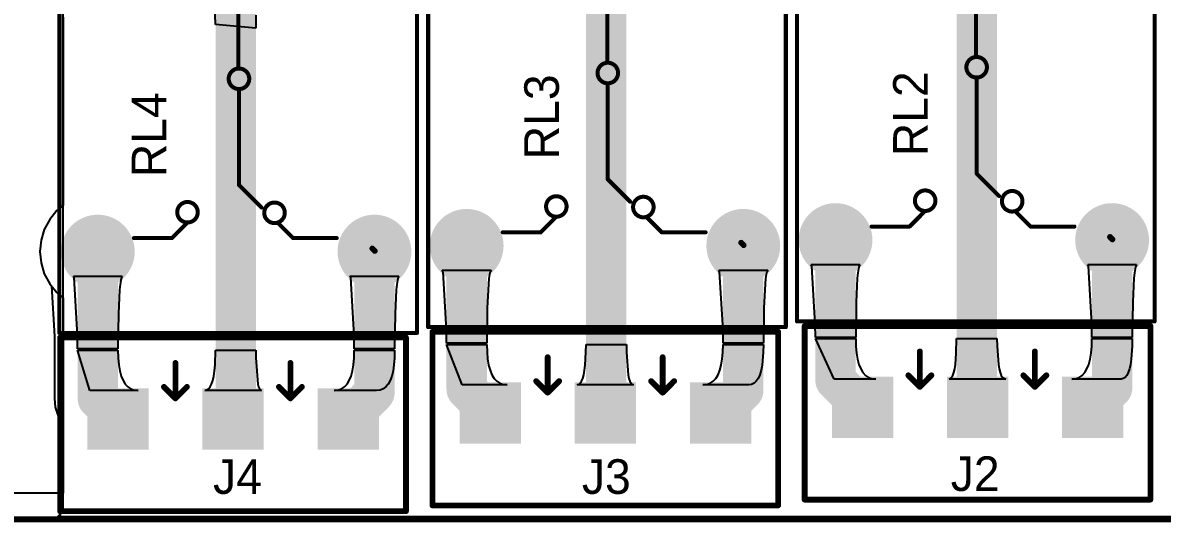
# Model space of a CAD drawing. Header units: millimetres. Extents: x 0 to 190, y 0 to 100.
# Drawn here: x 111.8 to 162, y -0.1 to 21.9 of the extents above; entities that cross this region are included whole.
import ezdxf

# ---------------------------------------------------------------- set-up
doc = ezdxf.new("R2010")
doc.units = ezdxf.units.MM
for name, color, linetype in [('BottomLayer', 5, 'Continuous'), ('BottomSolder', 6, 'Continuous'), ('KeepOutLayer', 6, 'Continuous'), ('MultiLayer', 9, 'Continuous'), ('PadHoleLayer', 156, 'Continuous'), ('TopLayer', 1, 'Continuous'), ('TopOverlay', 2, 'Continuous'), ('TopSolder', 216, 'Continuous')]:
    doc.layers.add(name, color=color, linetype=linetype)

msp = doc.modelspace()

# ---------------------------------------------------------------- hatches: boundary and pattern name
at = {"layer": 'BottomLayer'}
h = msp.add_hatch(color=5, dxfattribs=at)
edge = h.paths.add_edge_path()
edge.add_arc((131.318, 12.065), 1.524, 0, 360)
h = msp.add_hatch(color=5, dxfattribs=at)
edge = h.paths.add_edge_path()
edge.add_arc((143.51, 12.065), 1.524, 0, 360)
h = msp.add_hatch(color=5, dxfattribs=at)
edge = h.paths.add_edge_path()
edge.add_arc((147.574, 12.319), 1.524, 0, 360)
h = msp.add_hatch(color=5, dxfattribs=at)
edge = h.paths.add_edge_path()
edge.add_arc((159.766, 12.319), 1.524, 0, 360)
h = msp.add_hatch(color=5, dxfattribs=at)
edge = h.paths.add_edge_path()
edge.add_arc((115.062, 11.811), 1.524, 0, 360)
h = msp.add_hatch(color=5, dxfattribs=at)
edge = h.paths.add_edge_path()
edge.add_arc((127.254, 11.811), 1.524, 0, 360)
for points in [[(150.016, 3.703), (147.516, 3.703), (147.516, 6.203), (150.016, 6.203)], [(155.083, 3.703), (152.583, 3.703), (152.583, 6.203), (155.083, 6.203)], [(160.163, 3.703), (157.663, 3.703), (157.663, 6.203), (160.163, 6.203)], [(117.206, 3.195), (114.706, 3.195), (114.706, 5.695), (117.206, 5.695)], [(122.273, 3.195), (119.773, 3.195), (119.773, 5.695), (122.273, 5.695)], [(127.353, 3.195), (124.853, 3.195), (124.853, 5.695), (127.353, 5.695)], [(133.611, 3.449), (131.111, 3.449), (131.111, 5.949), (133.611, 5.949)], [(138.678, 3.449), (136.178, 3.449), (136.178, 5.949), (138.678, 5.949)], [(143.758, 3.449), (141.258, 3.449), (141.258, 5.949), (143.758, 5.949)]]:
    msp.add_hatch(color=5, dxfattribs=at).paths.add_polyline_path(points)
at = {"layer": 'BottomSolder'}
h = msp.add_hatch(color=6, dxfattribs=at)
edge = h.paths.add_edge_path()
edge.add_arc((131.318, 12.065), 1.626, 0, 360)
h = msp.add_hatch(color=6, dxfattribs=at)
edge = h.paths.add_edge_path()
edge.add_arc((143.51, 12.065), 1.626, 0, 360)
h = msp.add_hatch(color=6, dxfattribs=at)
edge = h.paths.add_edge_path()
edge.add_arc((147.574, 12.319), 1.626, 0, 360)
h = msp.add_hatch(color=6, dxfattribs=at)
edge = h.paths.add_edge_path()
edge.add_arc((159.766, 12.319), 1.626, 0, 360)
h = msp.add_hatch(color=6, dxfattribs=at)
edge = h.paths.add_edge_path()
edge.add_arc((115.062, 11.811), 1.626, 0, 360)
h = msp.add_hatch(color=6, dxfattribs=at)
edge = h.paths.add_edge_path()
edge.add_arc((127.254, 11.811), 1.626, 0, 360)
for points in [[(133.712, 3.347), (131.009, 3.347), (131.009, 6.051), (133.712, 6.051)], [(138.779, 3.347), (136.076, 3.347), (136.076, 6.051), (138.779, 6.051)], [(143.859, 3.347), (141.156, 3.347), (141.156, 6.051), (143.859, 6.051)], [(150.117, 3.601), (147.414, 3.601), (147.414, 6.305), (150.117, 6.305)], [(155.184, 3.601), (152.481, 3.601), (152.481, 6.305), (155.184, 6.305)], [(160.264, 3.601), (157.561, 3.601), (157.561, 6.305), (160.264, 6.305)], [(117.307, 3.093), (114.604, 3.093), (114.604, 5.797), (117.307, 5.797)], [(122.374, 3.093), (119.671, 3.093), (119.671, 5.797), (122.374, 5.797)], [(127.454, 3.093), (124.751, 3.093), (124.751, 5.797), (127.454, 5.797)]]:
    msp.add_hatch(color=6, dxfattribs=at).paths.add_polyline_path(points)
at = {"layer": 'MultiLayer'}
h = msp.add_hatch(color=9, dxfattribs=at)
edge = h.paths.add_edge_path()
edge.add_arc((131.318, 12.065), 1.524, 0, 360)
h = msp.add_hatch(color=9, dxfattribs=at)
edge = h.paths.add_edge_path()
edge.add_arc((143.51, 12.065), 1.524, 0, 360)
h = msp.add_hatch(color=9, dxfattribs=at)
edge = h.paths.add_edge_path()
edge.add_arc((147.574, 12.319), 1.524, 0, 360)
h = msp.add_hatch(color=9, dxfattribs=at)
edge = h.paths.add_edge_path()
edge.add_arc((159.766, 12.319), 1.524, 0, 360)
h = msp.add_hatch(color=9, dxfattribs=at)
edge = h.paths.add_edge_path()
edge.add_arc((115.062, 11.811), 1.524, 0, 360)
h = msp.add_hatch(color=9, dxfattribs=at)
edge = h.paths.add_edge_path()
edge.add_arc((127.254, 11.811), 1.524, 0, 360)
for points in [[(150.016, 3.703), (147.516, 3.703), (147.516, 6.203), (150.016, 6.203)], [(155.083, 3.703), (152.583, 3.703), (152.583, 6.203), (155.083, 6.203)], [(160.163, 3.703), (157.663, 3.703), (157.663, 6.203), (160.163, 6.203)], [(117.206, 3.195), (114.706, 3.195), (114.706, 5.695), (117.206, 5.695)], [(122.273, 3.195), (119.773, 3.195), (119.773, 5.695), (122.273, 5.695)], [(127.353, 3.195), (124.853, 3.195), (124.853, 5.695), (127.353, 5.695)], [(133.611, 3.449), (131.111, 3.449), (131.111, 5.949), (133.611, 5.949)], [(138.678, 3.449), (136.178, 3.449), (136.178, 5.949), (138.678, 5.949)], [(143.758, 3.449), (141.258, 3.449), (141.258, 5.949), (143.758, 5.949)]]:
    msp.add_hatch(color=9, dxfattribs=at).paths.add_polyline_path(points)
at = {"layer": 'PadHoleLayer'}
h = msp.add_hatch(color=156, dxfattribs=at)
edge = h.paths.add_edge_path()
edge.add_arc((131.318, 12.065), 0.571, 0, 360)
h = msp.add_hatch(color=156, dxfattribs=at)
edge = h.paths.add_edge_path()
edge.add_arc((143.51, 12.065), 0.571, 0, 360)
h = msp.add_hatch(color=156, dxfattribs=at)
edge = h.paths.add_edge_path()
edge.add_arc((147.574, 12.319), 0.571, 0, 360)
h = msp.add_hatch(color=156, dxfattribs=at)
edge = h.paths.add_edge_path()
edge.add_arc((159.766, 12.319), 0.571, 0, 360)
h = msp.add_hatch(color=156, dxfattribs=at)
edge = h.paths.add_edge_path()
edge.add_arc((115.062, 11.811), 0.571, 0, 360)
h = msp.add_hatch(color=156, dxfattribs=at)
edge = h.paths.add_edge_path()
edge.add_arc((127.254, 11.811), 0.571, 0, 360)
h = msp.add_hatch(color=156, dxfattribs=at)
edge = h.paths.add_edge_path()
edge.add_arc((148.766, 4.953), 0.65, 0, 360)
h = msp.add_hatch(color=156, dxfattribs=at)
edge = h.paths.add_edge_path()
edge.add_arc((153.833, 4.953), 0.65, 0, 360)
h = msp.add_hatch(color=156, dxfattribs=at)
edge = h.paths.add_edge_path()
edge.add_arc((158.913, 4.953), 0.65, 0, 360)
h = msp.add_hatch(color=156, dxfattribs=at)
edge = h.paths.add_edge_path()
edge.add_arc((115.956, 4.445), 0.65, 0, 360)
h = msp.add_hatch(color=156, dxfattribs=at)
edge = h.paths.add_edge_path()
edge.add_arc((121.023, 4.445), 0.65, 0, 360)
h = msp.add_hatch(color=156, dxfattribs=at)
edge = h.paths.add_edge_path()
edge.add_arc((126.103, 4.445), 0.65, 0, 360)
h = msp.add_hatch(color=156, dxfattribs=at)
edge = h.paths.add_edge_path()
edge.add_arc((132.361, 4.699), 0.65, 0, 360)
h = msp.add_hatch(color=156, dxfattribs=at)
edge = h.paths.add_edge_path()
edge.add_arc((137.428, 4.699), 0.65, 0, 360)
h = msp.add_hatch(color=156, dxfattribs=at)
edge = h.paths.add_edge_path()
edge.add_arc((142.508, 4.699), 0.65, 0, 360)
at = {"layer": 'TopLayer'}
h = msp.add_hatch(color=1, dxfattribs=at)
edge = h.paths.add_edge_path()
edge.add_arc((131.318, 12.065), 1.524, 0, 360)
h = msp.add_hatch(color=1, dxfattribs=at)
edge = h.paths.add_edge_path()
edge.add_arc((143.51, 12.065), 1.524, 0, 360)
h = msp.add_hatch(color=1, dxfattribs=at)
edge = h.paths.add_edge_path()
edge.add_arc((147.574, 12.319), 1.524, 0, 360)
h = msp.add_hatch(color=1, dxfattribs=at)
edge = h.paths.add_edge_path()
edge.add_arc((159.766, 12.319), 1.524, 0, 360)
h = msp.add_hatch(color=1, dxfattribs=at)
edge = h.paths.add_edge_path()
edge.add_arc((115.062, 11.811), 1.524, 0, 360)
h = msp.add_hatch(color=1, dxfattribs=at)
edge = h.paths.add_edge_path()
edge.add_arc((127.254, 11.811), 1.524, 0, 360)
for points in [[(150.016, 3.703), (147.516, 3.703), (147.516, 6.203), (150.016, 6.203)], [(155.083, 3.703), (152.583, 3.703), (152.583, 6.203), (155.083, 6.203)], [(160.163, 3.703), (157.663, 3.703), (157.663, 6.203), (160.163, 6.203)], [(117.206, 3.195), (114.706, 3.195), (114.706, 5.695), (117.206, 5.695)], [(122.273, 3.195), (119.773, 3.195), (119.773, 5.695), (122.273, 5.695)], [(127.353, 3.195), (124.853, 3.195), (124.853, 5.695), (127.353, 5.695)], [(133.611, 3.449), (131.111, 3.449), (131.111, 5.949), (133.611, 5.949)], [(138.678, 3.449), (136.178, 3.449), (136.178, 5.949), (138.678, 5.949)], [(143.758, 3.449), (141.258, 3.449), (141.258, 5.949), (143.758, 5.949)]]:
    msp.add_hatch(color=1, dxfattribs=at).paths.add_polyline_path(points)
at = {"layer": 'TopSolder'}
h = msp.add_hatch(color=216, dxfattribs=at)
edge = h.paths.add_edge_path()
edge.add_arc((131.318, 12.065), 1.626, 0, 360)
h = msp.add_hatch(color=216, dxfattribs=at)
edge = h.paths.add_edge_path()
edge.add_arc((143.51, 12.065), 1.626, 0, 360)
h = msp.add_hatch(color=216, dxfattribs=at)
edge = h.paths.add_edge_path()
edge.add_arc((147.574, 12.319), 1.626, 0, 360)
h = msp.add_hatch(color=216, dxfattribs=at)
edge = h.paths.add_edge_path()
edge.add_arc((159.766, 12.319), 1.626, 0, 360)
h = msp.add_hatch(color=216, dxfattribs=at)
edge = h.paths.add_edge_path()
edge.add_arc((115.062, 11.811), 1.626, 0, 360)
h = msp.add_hatch(color=216, dxfattribs=at)
edge = h.paths.add_edge_path()
edge.add_arc((127.254, 11.811), 1.626, 0, 360)
for points in [[(133.712, 3.347), (131.009, 3.347), (131.009, 6.051), (133.712, 6.051)], [(138.779, 3.347), (136.076, 3.347), (136.076, 6.051), (138.779, 6.051)], [(143.859, 3.347), (141.156, 3.347), (141.156, 6.051), (143.859, 6.051)], [(150.117, 3.601), (147.414, 3.601), (147.414, 6.305), (150.117, 6.305)], [(155.184, 3.601), (152.481, 3.601), (152.481, 6.305), (155.184, 6.305)], [(160.264, 3.601), (157.561, 3.601), (157.561, 6.305), (160.264, 6.305)], [(117.307, 3.093), (114.604, 3.093), (114.604, 5.797), (117.307, 5.797)], [(122.374, 3.093), (119.671, 3.093), (119.671, 5.797), (122.374, 5.797)], [(127.454, 3.093), (124.751, 3.093), (124.751, 5.797), (127.454, 5.797)]]:
    msp.add_hatch(color=216, dxfattribs=at).paths.add_polyline_path(points)

# ---------------------------------------------------------------- linework, layer by layer
at = {"layer": 'BottomLayer'}
for p, q in [((113.411, 0), (113.411, 27.559)), ((120.249, 21.817), (120.148, 24.962)), ((113.411, 22.253), (113.411, 13.742)), ((122.03, 22.221), (122.027, 21.65)), ((122.027, 21.65), (120.249, 21.817)), ((113.257, 13.616), (112.94, 13.229)), ((113.411, 13.742), (113.257, 13.616)), ((112.94, 13.229), (112.704, 12.788)), ((112.704, 12.788), (112.559, 12.309)), ((112.559, 12.309), (112.51, 11.811)), ((112.51, 11.811), (112.559, 11.313)), ((112.559, 11.313), (112.704, 10.834)), ((146.532, 11.176), (146.496, 11.242)), ((146.496, 11.242), (148.652, 11.242)), ((146.683, 8.609), (146.532, 11.176)), ((148.584, 11.053), (148.556, 10.874)), ((148.616, 11.176), (148.584, 11.053)), ((148.652, 11.242), (148.616, 11.176)), ((158.724, 11.176), (158.688, 11.242)), ((158.688, 11.242), (160.844, 11.242)), ((158.875, 8.609), (158.724, 11.176)), ((160.776, 11.053), (160.748, 10.874)), ((160.808, 11.176), (160.776, 11.053)), ((160.844, 11.242), (160.808, 11.176)), ((112.704, 10.834), (112.94, 10.393)), ((114.02, 10.668), (113.984, 10.734)), ((113.984, 10.734), (116.14, 10.734)), ((114.171, 8.101), (114.02, 10.668)), ((116.104, 10.668), (116.072, 10.545)), ((116.14, 10.734), (116.104, 10.668)), ((126.212, 10.668), (126.176, 10.734)), ((126.176, 10.734), (128.332, 10.734)), ((126.363, 8.101), (126.212, 10.668)), ((128.296, 10.668), (128.264, 10.545)), ((128.332, 10.734), (128.296, 10.668)), ((130.276, 10.922), (130.24, 10.988)), ((130.24, 10.988), (132.396, 10.988)), ((130.427, 8.355), (130.276, 10.922)), ((132.3, 10.62), (132.275, 10.384)), ((132.328, 10.799), (132.3, 10.62)), ((132.36, 10.922), (132.328, 10.799)), ((132.396, 10.988), (132.36, 10.922)), ((142.468, 10.922), (142.432, 10.988)), ((142.432, 10.988), (144.588, 10.988)), ((142.619, 8.355), (142.468, 10.922)), ((144.492, 10.62), (144.467, 10.384)), ((144.52, 10.799), (144.492, 10.62)), ((144.552, 10.922), (144.52, 10.799)), ((144.588, 10.988), (144.552, 10.922)), ((148.531, 10.638), (148.48, 9.59)), ((148.556, 10.874), (148.531, 10.638)), ((160.723, 10.638), (160.672, 9.59)), ((160.748, 10.874), (160.723, 10.638)), ((112.94, 10.393), (113.015, 10.302)), ((113.015, 10.302), (113.146, 8.069)), ((116.019, 10.13), (115.968, 9.082)), ((116.044, 10.366), (116.019, 10.13)), ((116.072, 10.545), (116.044, 10.366)), ((128.211, 10.13), (128.16, 9.082)), ((128.236, 10.366), (128.211, 10.13)), ((128.264, 10.545), (128.236, 10.366)), ((132.275, 10.384), (132.224, 9.336)), ((144.467, 10.384), (144.416, 9.336)), ((148.48, 9.59), (148.463, 8.033)), ((160.672, 9.59), (160.655, 8.033)), ((115.968, 9.082), (115.951, 7.525)), ((128.16, 9.082), (128.143, 7.525)), ((132.224, 9.336), (132.207, 7.779)), ((144.416, 9.336), (144.399, 7.779)), ((146.685, 8.033), (146.683, 8.609)), ((158.877, 8.033), (158.875, 8.609)), ((113.146, 8.069), (113.148, 7.66)), ((114.173, 7.525), (114.171, 8.101)), ((126.365, 7.525), (126.363, 8.101)), ((130.429, 7.779), (130.427, 8.355)), ((142.621, 7.779), (142.619, 8.355)), ((113.148, 7.66), (113.148, 5.339)), ((132.207, 7.779), (130.429, 7.779)), ((130.429, 7.724), (132.207, 7.724)), ((131.114, 5.946), (130.429, 7.724)), ((132.207, 7.724), (132.216, 7.386)), ((136.576, 7.386), (136.58, 7.724)), ((136.58, 7.724), (138.358, 7.724)), ((138.358, 7.724), (138.361, 7.386)), ((142.612, 7.386), (142.621, 7.724)), ((144.399, 7.779), (142.621, 7.779)), ((142.621, 7.724), (144.399, 7.724)), ((144.399, 7.724), (144.393, 7.386)), ((148.463, 8.033), (146.685, 8.033)), ((146.685, 7.978), (148.463, 7.978)), ((147.519, 6.2), (146.685, 7.978)), ((148.463, 7.978), (148.472, 7.64)), ((148.472, 7.64), (148.499, 7.337)), ((152.897, 7.338), (152.91, 7.978)), ((152.91, 7.978), (154.688, 7.978)), ((154.688, 7.978), (154.692, 7.64)), ((154.692, 7.64), (154.751, 6.84)), ((158.841, 7.337), (158.868, 7.64)), ((158.868, 7.64), (158.877, 7.978)), ((160.655, 8.033), (158.877, 8.033)), ((158.877, 7.978), (160.655, 7.978)), ((160.65, 7.64), (160.61, 7.071)), ((160.655, 7.978), (160.65, 7.64)), ((115.951, 7.525), (114.173, 7.525)), ((114.173, 7.47), (115.951, 7.47)), ((114.709, 5.692), (114.173, 7.47)), ((115.951, 7.47), (115.96, 7.132)), ((115.96, 7.132), (115.987, 6.829)), ((120.23, 6.83), (120.249, 7.47)), ((120.249, 7.47), (122.027, 7.47)), ((122.027, 7.47), (122.03, 7.132)), ((122.03, 7.132), (122.115, 5.976)), ((126.329, 6.829), (126.356, 7.132)), ((126.356, 7.132), (126.365, 7.47)), ((128.143, 7.525), (126.365, 7.525)), ((126.365, 7.47), (128.143, 7.47)), ((128.135, 7.132), (128.111, 6.83)), ((128.143, 7.47), (128.135, 7.132)), ((132.216, 7.386), (132.243, 7.083)), ((132.243, 7.083), (132.287, 6.816)), ((136.544, 6.817), (136.576, 7.386)), ((138.361, 7.386), (138.437, 6.39)), ((142.541, 6.816), (142.585, 7.083)), ((142.585, 7.083), (142.612, 7.386)), ((144.393, 7.386), (144.341, 6.817)), ((148.499, 7.337), (148.543, 7.07)), ((148.543, 7.07), (148.605, 6.839)), ((152.859, 6.84), (152.897, 7.338)), ((158.735, 6.839), (158.797, 7.07)), ((158.797, 7.07), (158.841, 7.337)), ((160.61, 7.071), (160.576, 6.84)), ((115.987, 6.829), (116.031, 6.562)), ((116.031, 6.562), (116.093, 6.331)), ((120.174, 6.332), (120.207, 6.563)), ((120.207, 6.563), (120.23, 6.83)), ((126.223, 6.331), (126.285, 6.562)), ((126.285, 6.562), (126.329, 6.829)), ((128.072, 6.563), (128.016, 6.332)), ((128.111, 6.83), (128.072, 6.563)), ((132.287, 6.816), (132.349, 6.585)), ((132.349, 6.585), (132.429, 6.389)), ((136.48, 6.39), (136.516, 6.586)), ((136.516, 6.586), (136.544, 6.817)), ((142.399, 6.389), (142.479, 6.585)), ((142.479, 6.585), (142.541, 6.816)), ((144.296, 6.586), (144.238, 6.39)), ((144.341, 6.817), (144.296, 6.586)), ((148.605, 6.839), (148.685, 6.643)), ((148.685, 6.643), (148.783, 6.483)), ((152.794, 6.484), (152.829, 6.644)), ((152.829, 6.644), (152.859, 6.84)), ((154.751, 6.84), (154.786, 6.644)), ((154.786, 6.644), (154.829, 6.484)), ((158.557, 6.482), (158.655, 6.643)), ((158.655, 6.643), (158.735, 6.839)), ((160.531, 6.644), (160.477, 6.484)), ((160.576, 6.84), (160.531, 6.644)), ((116.093, 6.331), (116.173, 6.135)), ((116.173, 6.135), (116.271, 5.974)), ((120.079, 5.976), (120.131, 6.136)), ((120.131, 6.136), (120.174, 6.332)), ((126.045, 5.975), (126.143, 6.135)), ((126.143, 6.135), (126.223, 6.331)), ((127.945, 6.136), (127.857, 5.976)), ((128.016, 6.332), (127.945, 6.136)), ((132.429, 6.389), (132.527, 6.229)), ((132.527, 6.229), (132.643, 6.104)), ((132.643, 6.104), (132.776, 6.015)), ((136.325, 6.017), (136.384, 6.106)), ((136.384, 6.106), (136.436, 6.23)), ((136.436, 6.23), (136.48, 6.39)), ((138.437, 6.39), (138.472, 6.23)), ((138.472, 6.23), (138.513, 6.106)), ((138.513, 6.106), (138.561, 6.017)), ((142.052, 6.015), (142.185, 6.104)), ((142.185, 6.104), (142.301, 6.229)), ((142.301, 6.229), (142.399, 6.389)), ((144.083, 6.106), (143.987, 6.017)), ((144.167, 6.23), (144.083, 6.106)), ((144.238, 6.39), (144.167, 6.23)), ((149.352, 6.197), (147.519, 6.2)), ((148.783, 6.483), (148.899, 6.358)), ((148.899, 6.358), (149.032, 6.269)), ((149.032, 6.269), (149.183, 6.215)), ((149.183, 6.215), (149.352, 6.197)), ((152.586, 6.2), (152.648, 6.218)), ((155.08, 6.2), (152.586, 6.2)), ((152.648, 6.218), (152.703, 6.271)), ((152.703, 6.271), (152.751, 6.36)), ((152.751, 6.36), (152.794, 6.484)), ((154.829, 6.484), (154.88, 6.36)), ((154.88, 6.36), (154.939, 6.271)), ((154.939, 6.271), (155.005, 6.218)), ((155.005, 6.218), (155.08, 6.2)), ((157.988, 6.197), (158.157, 6.215)), ((160.16, 6.2), (157.988, 6.197)), ((158.157, 6.215), (158.308, 6.269)), ((158.308, 6.269), (158.441, 6.358)), ((158.441, 6.358), (158.557, 6.482)), ((160.254, 6.218), (160.16, 6.2)), ((160.338, 6.271), (160.254, 6.218)), ((160.412, 6.36), (160.338, 6.271)), ((160.477, 6.484), (160.412, 6.36)), ((116.84, 5.689), (114.709, 5.692)), ((116.271, 5.974), (116.387, 5.85)), ((116.387, 5.85), (116.52, 5.761)), ((116.52, 5.761), (116.671, 5.707)), ((116.671, 5.707), (116.84, 5.689)), ((119.776, 5.692), (119.866, 5.71)), ((122.27, 5.692), (119.776, 5.692)), ((119.866, 5.71), (119.946, 5.763)), ((119.946, 5.763), (120.017, 5.852)), ((120.017, 5.852), (120.079, 5.976)), ((122.115, 5.976), (122.146, 5.852)), ((122.146, 5.852), (122.183, 5.763)), ((122.183, 5.763), (122.224, 5.71)), ((122.224, 5.71), (122.27, 5.692)), ((125.476, 5.689), (125.645, 5.707)), ((127.35, 5.692), (125.476, 5.689)), ((125.645, 5.707), (125.796, 5.761)), ((125.796, 5.761), (125.929, 5.85)), ((125.929, 5.85), (126.045, 5.975)), ((127.501, 5.71), (127.35, 5.692)), ((127.635, 5.763), (127.501, 5.71)), ((127.754, 5.852), (127.635, 5.763)), ((127.857, 5.976), (127.754, 5.852)), ((133.096, 5.943), (131.114, 5.946)), ((132.776, 6.015), (132.927, 5.961)), ((132.927, 5.961), (133.096, 5.943)), ((136.181, 5.946), (136.257, 5.964)), ((138.675, 5.946), (136.181, 5.946)), ((136.257, 5.964), (136.325, 6.017)), ((138.561, 6.017), (138.615, 5.964)), ((138.615, 5.964), (138.675, 5.946)), ((141.732, 5.943), (141.901, 5.961)), ((143.755, 5.946), (141.732, 5.943)), ((141.901, 5.961), (142.052, 6.015)), ((143.877, 5.964), (143.755, 5.946)), ((143.987, 6.017), (143.877, 5.964)), ((113.148, 5.339), (113.185, 4.965)), ((113.185, 4.965), (113.293, 4.606)), ((113.293, 4.606), (113.411, 4.386)), ((113.411, 4.386), (113.411, 1.175)), ((113.411, 1.175), (1.153, 1.175)), ((178.054, 0), (113.411, 0))]:
    msp.add_line(p, q, dxfattribs=at)
at = {"layer": 'BottomLayer', "const_width": 1.778}
for points in [[(153.799, 4.986), (153.799, 26.486)], [(121.138, 4.561), (121.138, 25.895)], [(137.469, 4.74), (137.469, 26.224)], [(147.574, 6.145), (147.574, 12.319)], [(159.766, 5.806), (159.766, 12.319)], [(115.062, 5.339), (115.062, 11.811)], [(127.254, 5.596), (127.254, 11.811)], [(131.318, 5.742), (131.318, 12.065)], [(143.51, 5.701), (143.51, 12.065)], [(147.574, 6.145), (148.766, 4.953)], [(131.318, 5.742), (132.361, 4.699)], [(142.508, 4.699), (143.51, 5.701)], [(158.913, 4.953), (159.766, 5.806)], [(115.062, 5.339), (115.956, 4.445)], [(126.103, 4.445), (127.254, 5.596)], [(137.428, 4.699), (137.469, 4.74)], [(153.799, 4.986), (153.833, 4.953)], [(121.023, 4.445), (121.138, 4.561)]]:
    msp.add_lwpolyline(points, dxfattribs=at)
at = {"layer": 'BottomLayer', "const_width": 0.889}
for points in [[(147.13, 12.319, 1), (148.018, 12.319, 1)], [(159.321, 12.319, 1), (160.21, 12.319, 1)], [(114.618, 11.811, 1), (115.507, 11.811, 1)], [(126.809, 11.811, 1), (127.698, 11.811, 1)], [(130.874, 12.065, 1), (131.762, 12.065, 1)], [(143.065, 12.065, 1), (143.954, 12.065, 1)], [(147.13, 6.145, 1), (148.018, 6.145, 1)], [(147.13, 6.145, 1), (148.018, 6.145, 1)], [(130.874, 5.742, 1), (131.762, 5.742, 1)], [(130.874, 5.742, 1), (131.762, 5.742, 1)], [(143.065, 5.701, 1), (143.954, 5.701, 1)], [(143.065, 5.701, 1), (143.954, 5.701, 1)], [(159.321, 5.806, 1), (160.21, 5.806, 1)], [(159.321, 5.806, 1), (160.21, 5.806, 1)], [(114.618, 5.339, 1), (115.507, 5.339, 1)], [(114.618, 5.339, 1), (115.507, 5.339, 1)], [(126.809, 5.596, 1), (127.698, 5.596, 1)], [(126.809, 5.596, 1), (127.698, 5.596, 1)], [(131.916, 4.699, 1), (132.805, 4.699, 1)], [(136.983, 4.699, 1), (137.872, 4.699, 1)], [(137.024, 4.74, 1), (137.913, 4.74, 1)], [(137.024, 4.74, 1), (137.913, 4.74, 1)], [(142.063, 4.699, 1), (142.952, 4.699, 1)], [(148.321, 4.953, 1), (149.21, 4.953, 1)], [(153.355, 4.986, 1), (154.244, 4.986, 1)], [(153.355, 4.986, 1), (154.244, 4.986, 1)], [(153.388, 4.953, 1), (154.277, 4.953, 1)], [(158.468, 4.953, 1), (159.357, 4.953, 1)], [(115.511, 4.445, 1), (116.4, 4.445, 1)], [(120.578, 4.445, 1), (121.467, 4.445, 1)], [(120.694, 4.561, 1), (121.583, 4.561, 1)], [(120.694, 4.561, 1), (121.583, 4.561, 1)], [(125.658, 4.445, 1), (126.547, 4.445, 1)]]:
    msp.add_lwpolyline(points, format="xyb", close=True, dxfattribs=at)
at = {"layer": 'KeepOutLayer', "const_width": 0.254}
msp.add_lwpolyline([(0.022, 0.022), (190.119, 0.022)], dxfattribs=at)
at = {"layer": 'TopLayer'}
for p, q in [((113.538, 0.381), (113.538, 27.559)), ((113.538, 22.133), (113.538, 13.846)), ((113.257, 13.616), (112.94, 13.229)), ((113.538, 13.846), (113.257, 13.616)), ((112.94, 13.229), (112.704, 12.788)), ((112.704, 12.788), (112.559, 12.309)), ((112.559, 12.309), (112.51, 11.811)), ((112.51, 11.811), (112.559, 11.313)), ((112.559, 11.313), (112.704, 10.834)), ((112.704, 10.834), (112.94, 10.393)), ((112.94, 10.393), (113.257, 10.006)), ((113.257, 10.006), (113.538, 9.776)), ((113.538, 9.776), (113.538, 1.175)), ((113.538, 1.175), (1.153, 1.175)), ((113.284, 0.127), (113.538, 0.381)), ((178.054, 0.127), (113.284, 0.127))]:
    msp.add_line(p, q, dxfattribs=at)
at = {"layer": 'TopOverlay'}
for points, const_width in [([(145.877, 8.739), (145.877, 28.129)], 0.178), ([(161.64, 8.739), (161.64, 28.129)], 0.178), ([(113.365, 8.231), (113.365, 27.621)], 0.178), ([(129.128, 8.231), (129.128, 27.621)], 0.178), ([(129.621, 8.485), (129.621, 27.875)], 0.178), ([(145.384, 8.485), (145.384, 27.875)], 0.178), ([(153.769, 20.443), (153.769, 25.631)], 0.178), ([(121.257, 19.935), (121.257, 25.123)], 0.178), ([(137.513, 20.189), (137.513, 25.377)], 0.178), ([(137.538, 14.998), (137.538, 19.173)], 0.178), ([(153.794, 15.252), (153.794, 19.427)], 0.178), ([(121.282, 14.744), (121.282, 18.919)], 0.178), ([(137.536, 14.998), (138.527, 14.007)], 0.178), ([(153.792, 15.252), (154.783, 14.261)], 0.178), ([(121.28, 14.744), (122.271, 13.753)], 0.178), ([(150.84, 12.915), (151.526, 13.601)], 0.178), ([(155.514, 13.575), (156.174, 12.915)], 0.178), ([(118.328, 12.407), (119.014, 13.093)], 0.178), ([(123.002, 13.067), (123.662, 12.407)], 0.178), ([(134.584, 12.661), (135.27, 13.347)], 0.178), ([(139.258, 13.321), (139.918, 12.661)], 0.178), ([(132.908, 12.661), (134.584, 12.661)], 0.178), ([(139.918, 12.661), (141.849, 12.661)], 0.178), ([(149.164, 12.915), (150.84, 12.915)], 0.178), ([(156.174, 12.915), (158.105, 12.915)], 0.178), ([(159.671, 12.457), (159.781, 12.348)], 0.254), ([(116.652, 12.407), (118.328, 12.407)], 0.178), ([(123.662, 12.407), (125.593, 12.407)], 0.178), ([(127.159, 11.949), (127.269, 11.84)], 0.254), ([(143.415, 12.203), (143.525, 12.094)], 0.254), ([(129.621, 8.485), (145.384, 8.485)], 0.178), ([(145.877, 8.739), (161.64, 8.739)], 0.178), ([(146.213, 8.534), (161.453, 8.534)], 0.254), ([(146.213, 0.889), (146.213, 8.534)], 0.254), ([(161.453, 0.889), (161.453, 8.534)], 0.254), ([(113.365, 8.231), (129.128, 8.231)], 0.178), ([(113.403, 0.381), (113.403, 8.026)], 0.254), ([(113.403, 8.026), (128.643, 8.026)], 0.254), ([(128.643, 0.381), (128.643, 8.026)], 0.254), ([(129.808, 8.28), (145.048, 8.28)], 0.254), ([(129.808, 0.635), (129.808, 8.28)], 0.254), ([(145.048, 0.635), (145.048, 8.28)], 0.254), ([(151.293, 5.855), (151.293, 7.417)], 0.254), ([(156.36, 5.855), (156.36, 7.417)], 0.254), ([(118.483, 5.347), (118.483, 6.909)], 0.254), ([(123.55, 5.347), (123.55, 6.909)], 0.254), ([(134.888, 5.601), (134.888, 7.163)], 0.254), ([(139.955, 5.601), (139.955, 7.163)], 0.254), ([(134.38, 6.109), (134.888, 5.601)], 0.254), ([(134.888, 5.601), (135.396, 6.109)], 0.254), ([(139.447, 6.109), (139.955, 5.601)], 0.254), ([(139.955, 5.601), (140.463, 6.109)], 0.254), ([(150.785, 6.363), (151.293, 5.855)], 0.254), ([(151.293, 5.855), (151.801, 6.363)], 0.254), ([(155.852, 6.363), (156.36, 5.855)], 0.254), ([(156.36, 5.855), (156.868, 6.363)], 0.254), ([(117.975, 5.855), (118.483, 5.347)], 0.254), ([(118.483, 5.347), (118.991, 5.855)], 0.254), ([(123.042, 5.855), (123.55, 5.347)], 0.254), ([(123.55, 5.347), (124.058, 5.855)], 0.254), ([(146.213, 0.889), (161.453, 0.889)], 0.254), ([(113.403, 0.381), (128.643, 0.381)], 0.254), ([(129.808, 0.635), (145.048, 0.635)], 0.254)]:
    msp.add_lwpolyline(points, dxfattribs=dict(at, const_width=const_width))
for points, const_width in [([(137.991, 19.676, 1), (137.086, 19.676, 1)], 0.178), ([(137.469, 20.189, 1), (137.558, 20.189, 1)], 0.0889), ([(154.247, 19.93, 1), (153.342, 19.93, 1)], 0.178), ([(153.725, 20.443, 1), (153.814, 20.443, 1)], 0.0889), ([(121.735, 19.422, 1), (120.83, 19.422, 1)], 0.178), ([(121.213, 19.935, 1), (121.302, 19.935, 1)], 0.0889), ([(137.042, 19.676, 1), (137.131, 19.676, 1)], 0.0889), ([(137.946, 19.676, 1), (138.035, 19.676, 1)], 0.0889), ([(153.298, 19.93, 1), (153.387, 19.93, 1)], 0.0889), ([(154.202, 19.93, 1), (154.291, 19.93, 1)], 0.0889), ([(120.786, 19.422, 1), (120.875, 19.422, 1)], 0.0889), ([(121.69, 19.422, 1), (121.779, 19.422, 1)], 0.0889), ([(137.494, 19.173, 1), (137.583, 19.173, 1)], 0.0889), ([(153.75, 19.427, 1), (153.839, 19.427, 1)], 0.0889), ([(121.238, 18.919, 1), (121.327, 18.919, 1)], 0.0889), ([(137.491, 14.998, 1), (137.58, 14.998, 1)], 0.0889), ([(137.494, 14.998, 1), (137.583, 14.998, 1)], 0.0889), ([(153.747, 15.252, 1), (153.836, 15.252, 1)], 0.0889), ([(153.75, 15.252, 1), (153.839, 15.252, 1)], 0.0889), ([(121.235, 14.744, 1), (121.324, 14.744, 1)], 0.0889), ([(121.238, 14.744, 1), (121.327, 14.744, 1)], 0.0889), ([(151.978, 14.053, 1), (151.074, 14.053, 1)], 0.178), ([(155.814, 14.028, 1), (154.909, 14.028, 1)], 0.178), ([(119.466, 13.545, 1), (118.562, 13.545, 1)], 0.178), ([(135.722, 13.799, 1), (134.818, 13.799, 1)], 0.178), ([(138.482, 14.007, 1), (138.571, 14.007, 1)], 0.0889), ([(139.558, 13.774, 1), (138.653, 13.774, 1)], 0.178), ([(151.03, 14.053, 1), (151.118, 14.053, 1)], 0.0889), ([(151.934, 14.053, 1), (152.023, 14.053, 1)], 0.0889), ([(154.738, 14.261, 1), (154.827, 14.261, 1)], 0.0889), ([(154.865, 14.028, 1), (154.954, 14.028, 1)], 0.0889), ([(155.769, 14.028, 1), (155.858, 14.028, 1)], 0.0889), ([(118.518, 13.545, 1), (118.606, 13.545, 1)], 0.0889), ([(119.422, 13.545, 1), (119.511, 13.545, 1)], 0.0889), ([(122.226, 13.753, 1), (122.315, 13.753, 1)], 0.0889), ([(123.302, 13.52, 1), (122.397, 13.52, 1)], 0.178), ([(122.353, 13.52, 1), (122.442, 13.52, 1)], 0.0889), ([(123.257, 13.52, 1), (123.346, 13.52, 1)], 0.0889), ([(134.774, 13.799, 1), (134.862, 13.799, 1)], 0.0889), ([(135.678, 13.799, 1), (135.767, 13.799, 1)], 0.0889), ([(138.609, 13.774, 1), (138.698, 13.774, 1)], 0.0889), ([(139.513, 13.774, 1), (139.602, 13.774, 1)], 0.0889), ([(151.482, 13.601, 1), (151.571, 13.601, 1)], 0.0889), ([(155.47, 13.575, 1), (155.558, 13.575, 1)], 0.0889), ([(118.97, 13.093, 1), (119.059, 13.093, 1)], 0.0889), ([(122.958, 13.067, 1), (123.046, 13.067, 1)], 0.0889), ([(135.226, 13.347, 1), (135.315, 13.347, 1)], 0.0889), ([(139.214, 13.321, 1), (139.302, 13.321, 1)], 0.0889), ([(132.864, 12.661, 1), (132.952, 12.661, 1)], 0.0889), ([(134.54, 12.661, 1), (134.629, 12.661, 1)], 0.0889), ([(134.54, 12.661, 1), (134.629, 12.661, 1)], 0.0889), ([(139.874, 12.661, 1), (139.963, 12.661, 1)], 0.0889), ([(139.874, 12.661, 1), (139.963, 12.661, 1)], 0.0889), ([(141.804, 12.661, 1), (141.893, 12.661, 1)], 0.0889), ([(149.12, 12.915, 1), (149.208, 12.915, 1)], 0.0889), ([(150.796, 12.915, 1), (150.885, 12.915, 1)], 0.0889), ([(150.796, 12.915, 1), (150.885, 12.915, 1)], 0.0889), ([(156.13, 12.915, 1), (156.219, 12.915, 1)], 0.0889), ([(156.13, 12.915, 1), (156.219, 12.915, 1)], 0.0889), ([(158.06, 12.915, 1), (158.149, 12.915, 1)], 0.0889), ([(159.608, 12.457, 1), (159.735, 12.457, 1)], 0.127), ([(116.608, 12.407, 1), (116.696, 12.407, 1)], 0.0889), ([(118.284, 12.407, 1), (118.373, 12.407, 1)], 0.0889), ([(118.284, 12.407, 1), (118.373, 12.407, 1)], 0.0889), ([(123.618, 12.407, 1), (123.707, 12.407, 1)], 0.0889), ([(123.618, 12.407, 1), (123.707, 12.407, 1)], 0.0889), ([(125.548, 12.407, 1), (125.637, 12.407, 1)], 0.0889), ([(127.096, 11.949, 1), (127.223, 11.949, 1)], 0.127), ([(143.352, 12.203, 1), (143.479, 12.203, 1)], 0.127), ([(143.461, 12.094, 1), (143.588, 12.094, 1)], 0.127), ([(159.717, 12.348, 1), (159.844, 12.348, 1)], 0.127), ([(127.205, 11.84, 1), (127.332, 11.84, 1)], 0.127), ([(129.576, 8.485, 1), (129.665, 8.485, 1)], 0.0889), ([(129.576, 8.485, 1), (129.665, 8.485, 1)], 0.0889), ([(145.34, 8.485, 1), (145.428, 8.485, 1)], 0.0889), ([(145.34, 8.485, 1), (145.428, 8.485, 1)], 0.0889), ([(145.832, 8.739, 1), (145.921, 8.739, 1)], 0.0889), ([(145.832, 8.739, 1), (145.921, 8.739, 1)], 0.0889), ([(146.149, 8.534, 1), (146.276, 8.534, 1)], 0.127), ([(146.149, 8.534, 1), (146.276, 8.534, 1)], 0.127), ([(161.389, 8.534, 1), (161.516, 8.534, 1)], 0.127), ([(161.389, 8.534, 1), (161.516, 8.534, 1)], 0.127), ([(161.596, 8.739, 1), (161.684, 8.739, 1)], 0.0889), ([(161.596, 8.739, 1), (161.684, 8.739, 1)], 0.0889), ([(113.32, 8.231, 1), (113.409, 8.231, 1)], 0.0889), ([(113.32, 8.231, 1), (113.409, 8.231, 1)], 0.0889), ([(113.339, 8.026, 1), (113.466, 8.026, 1)], 0.127), ([(113.339, 8.026, 1), (113.466, 8.026, 1)], 0.127), ([(128.579, 8.026, 1), (128.706, 8.026, 1)], 0.127), ([(128.579, 8.026, 1), (128.706, 8.026, 1)], 0.127), ([(129.084, 8.231, 1), (129.172, 8.231, 1)], 0.0889), ([(129.084, 8.231, 1), (129.172, 8.231, 1)], 0.0889), ([(129.744, 8.28, 1), (129.871, 8.28, 1)], 0.127), ([(129.744, 8.28, 1), (129.871, 8.28, 1)], 0.127), ([(144.984, 8.28, 1), (145.111, 8.28, 1)], 0.127), ([(144.984, 8.28, 1), (145.111, 8.28, 1)], 0.127), ([(151.229, 7.417, 1), (151.356, 7.417, 1)], 0.127), ([(156.297, 7.417, 1), (156.424, 7.417, 1)], 0.127), ([(118.419, 6.909, 1), (118.546, 6.909, 1)], 0.127), ([(123.487, 6.909, 1), (123.614, 6.909, 1)], 0.127), ([(134.824, 7.163, 1), (134.951, 7.163, 1)], 0.127), ([(139.892, 7.163, 1), (140.019, 7.163, 1)], 0.127), ([(134.316, 6.109, 1), (134.443, 6.109, 1)], 0.127), ([(135.332, 6.109, 1), (135.459, 6.109, 1)], 0.127), ([(139.384, 6.109, 1), (139.511, 6.109, 1)], 0.127), ([(140.4, 6.109, 1), (140.527, 6.109, 1)], 0.127), ([(150.721, 6.363, 1), (150.848, 6.363, 1)], 0.127), ([(151.737, 6.363, 1), (151.864, 6.363, 1)], 0.127), ([(155.789, 6.363, 1), (155.916, 6.363, 1)], 0.127), ([(156.805, 6.363, 1), (156.932, 6.363, 1)], 0.127), ([(117.911, 5.855, 1), (118.038, 5.855, 1)], 0.127), ([(118.927, 5.855, 1), (119.054, 5.855, 1)], 0.127), ([(122.979, 5.855, 1), (123.106, 5.855, 1)], 0.127), ([(123.995, 5.855, 1), (124.122, 5.855, 1)], 0.127), ([(134.824, 5.601, 1), (134.951, 5.601, 1)], 0.127), ([(134.824, 5.601, 1), (134.951, 5.601, 1)], 0.127), ([(134.824, 5.601, 1), (134.951, 5.601, 1)], 0.127), ([(139.892, 5.601, 1), (140.019, 5.601, 1)], 0.127), ([(139.892, 5.601, 1), (140.019, 5.601, 1)], 0.127), ([(139.892, 5.601, 1), (140.019, 5.601, 1)], 0.127), ([(151.229, 5.855, 1), (151.356, 5.855, 1)], 0.127), ([(151.229, 5.855, 1), (151.356, 5.855, 1)], 0.127), ([(151.229, 5.855, 1), (151.356, 5.855, 1)], 0.127), ([(156.297, 5.855, 1), (156.424, 5.855, 1)], 0.127), ([(156.297, 5.855, 1), (156.424, 5.855, 1)], 0.127), ([(156.297, 5.855, 1), (156.424, 5.855, 1)], 0.127), ([(118.419, 5.347, 1), (118.546, 5.347, 1)], 0.127), ([(118.419, 5.347, 1), (118.546, 5.347, 1)], 0.127), ([(118.419, 5.347, 1), (118.546, 5.347, 1)], 0.127), ([(123.487, 5.347, 1), (123.614, 5.347, 1)], 0.127), ([(123.487, 5.347, 1), (123.614, 5.347, 1)], 0.127), ([(123.487, 5.347, 1), (123.614, 5.347, 1)], 0.127), ([(146.149, 0.889, 1), (146.276, 0.889, 1)], 0.127), ([(146.149, 0.889, 1), (146.276, 0.889, 1)], 0.127), ([(161.389, 0.889, 1), (161.516, 0.889, 1)], 0.127), ([(161.389, 0.889, 1), (161.516, 0.889, 1)], 0.127), ([(113.339, 0.381, 1), (113.466, 0.381, 1)], 0.127), ([(113.339, 0.381, 1), (113.466, 0.381, 1)], 0.127), ([(128.579, 0.381, 1), (128.706, 0.381, 1)], 0.127), ([(128.579, 0.381, 1), (128.706, 0.381, 1)], 0.127), ([(129.744, 0.635, 1), (129.871, 0.635, 1)], 0.127), ([(129.744, 0.635, 1), (129.871, 0.635, 1)], 0.127), ([(144.984, 0.635, 1), (145.111, 0.635, 1)], 0.127), ([(144.984, 0.635, 1), (145.111, 0.635, 1)], 0.127)]:
    msp.add_lwpolyline(points, format="xyb", close=True, dxfattribs=dict(at, const_width=const_width))

# ---------------------------------------------------------------- texts
for s, p in [('RL2', (151.638, 16.011)), ('RL3', (135.382, 15.876)), ('RL4', (118.079, 15.09))]:
    msp.add_text(s, height=1.524, rotation=90, dxfattribs=at).set_placement(p)
for s, p in [('J4', (120.142, 1.143)), ('J3', (136.398, 1.143)), ('J2', (152.654, 1.27))]:
    msp.add_text(s, height=1.524, dxfattribs=at).set_placement(p)

doc.saveas('drawing.dxf')
